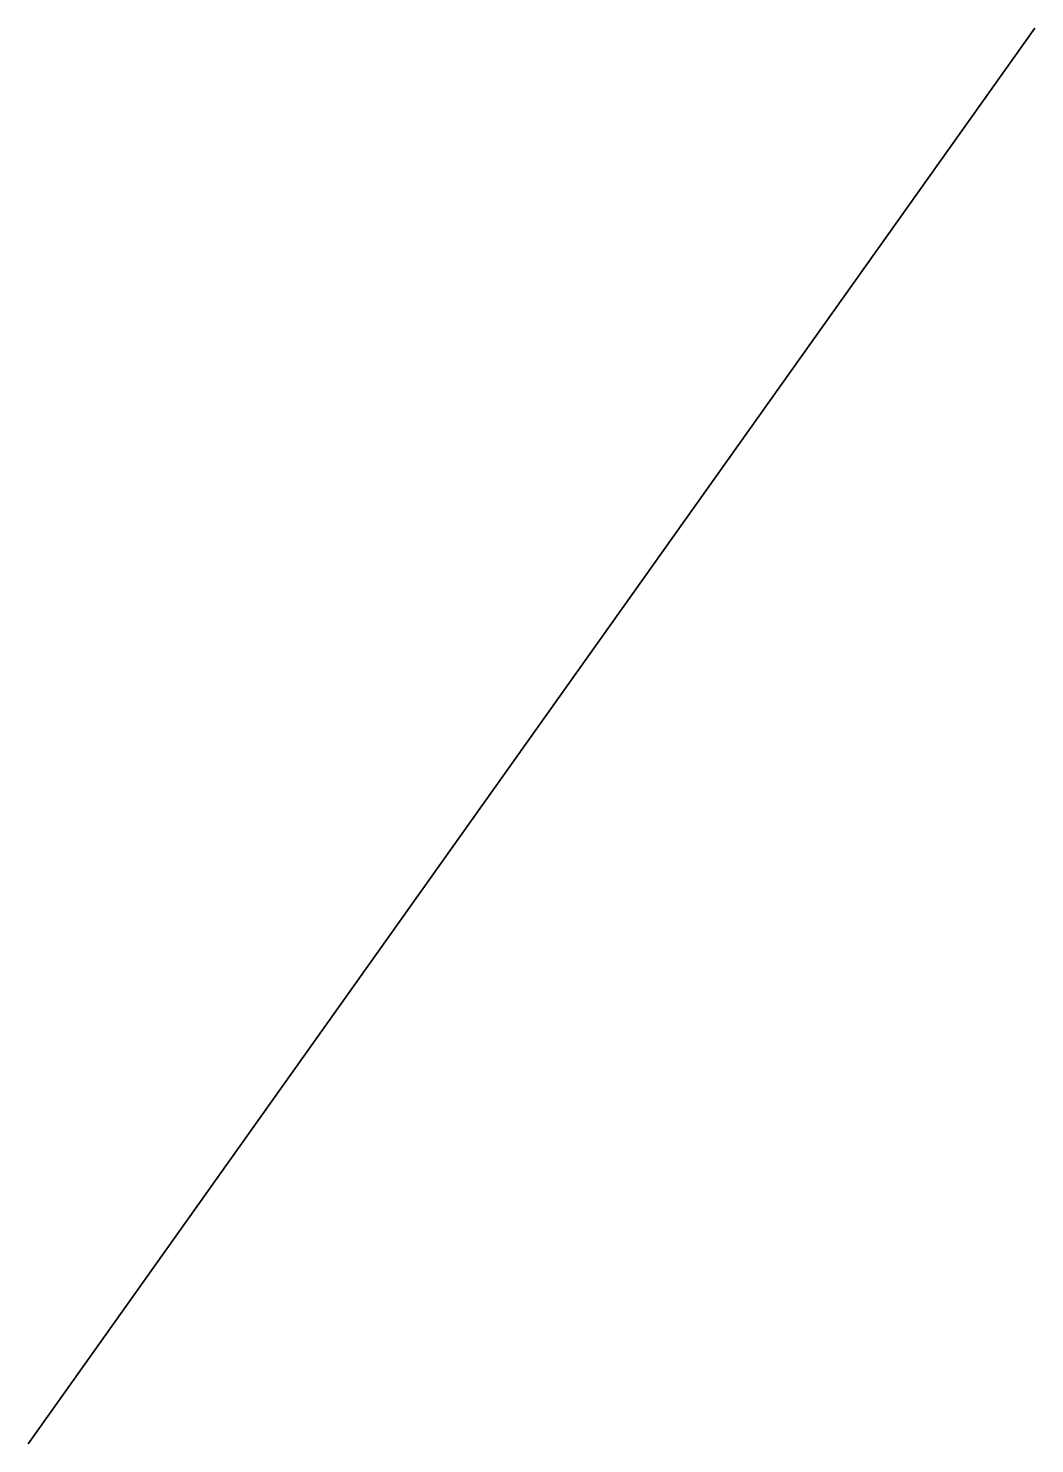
# Model space of a CAD drawing. Header units: metres. Extents: x 0.363 to 0.775, y -0.375 to 0.203.
import ezdxf

# ---------------------------------------------------------------- set-up
doc = ezdxf.new("R2010")
doc.units = ezdxf.units.M

msp = doc.modelspace()

# ---------------------------------------------------------------- linework, layer by layer
msp.add_polyline3d([(0.7746, 0.20331, 0.25968), (0.7746, 0.20331, -0.17585), (0.36318, -0.37493, -0.17585), (0.36318, -0.37493, 0.25968), (0.7746, 0.20331, 0.25968)])

doc.saveas('drawing.dxf')
